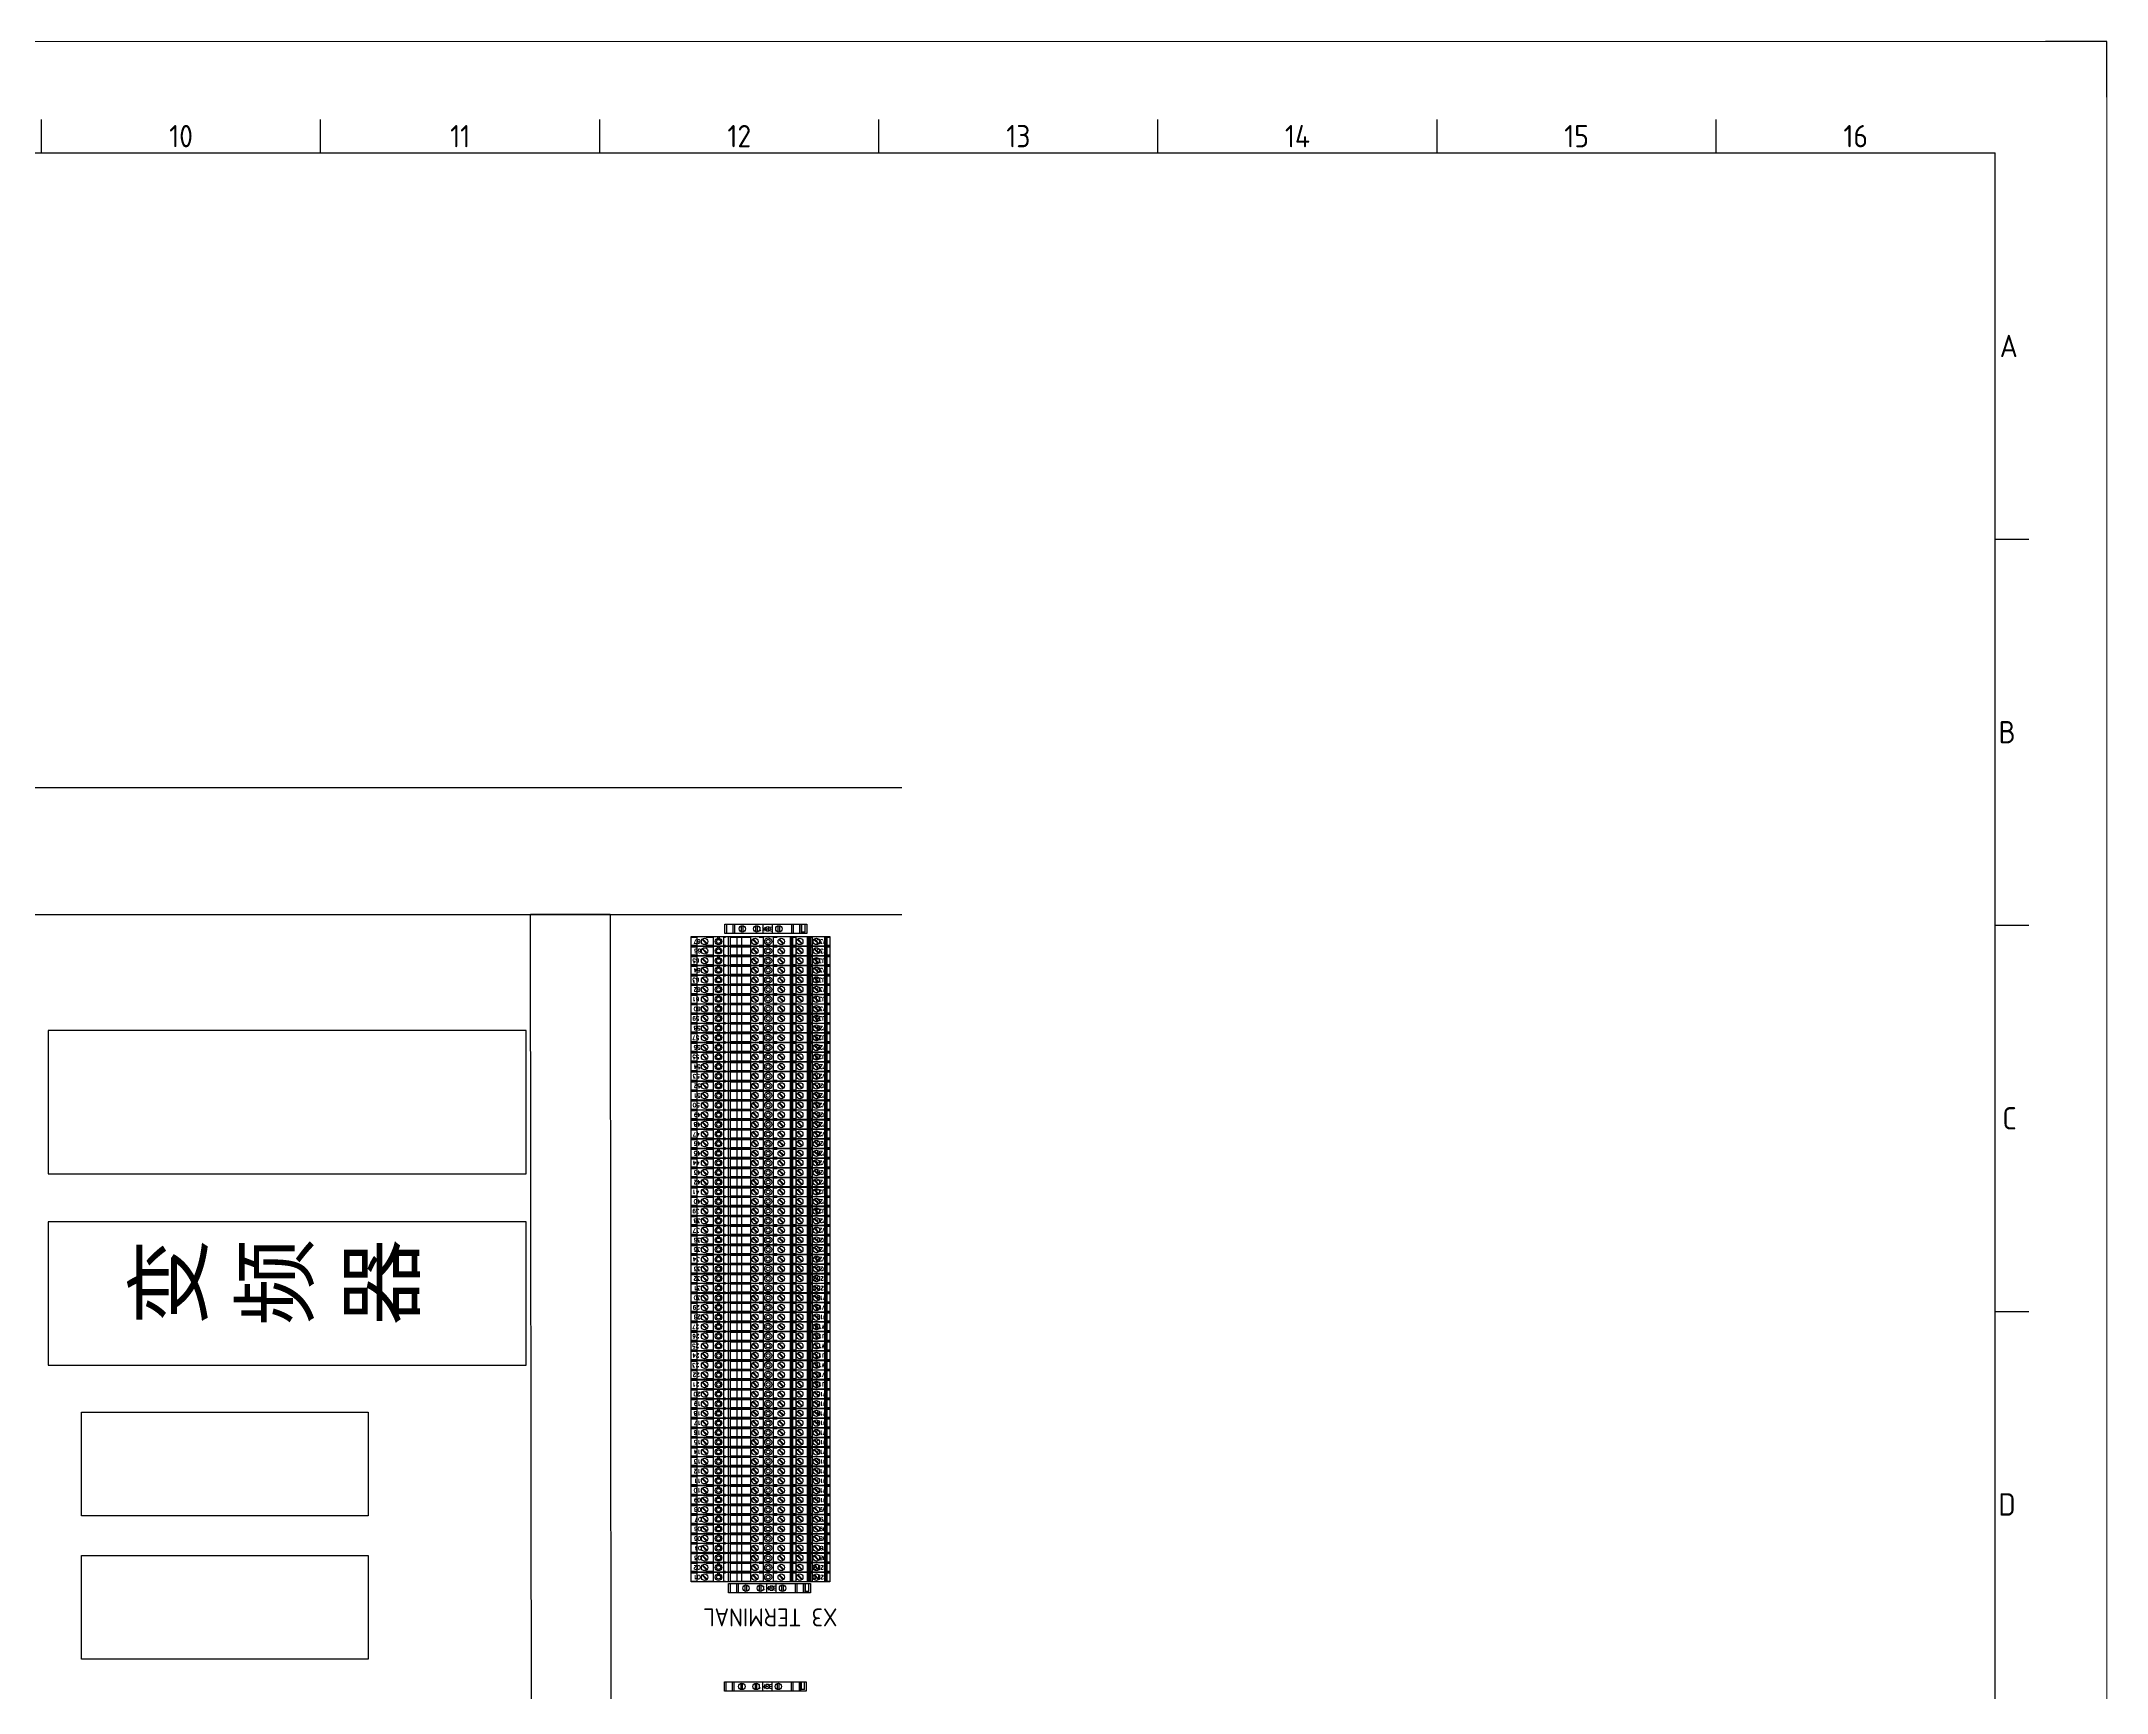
# Model space of a CAD drawing. Header units: inches. Extents: x -128 to 31549, y -2321 to 19035.
# Drawn here: x 3027 to 5102, y -653 to 1005 of the extents above; entities that cross this region are included whole.
import ezdxf
from ezdxf.enums import TextEntityAlignment as Align

# ---------------------------------------------------------------- set-up
doc = ezdxf.new("R2010")
doc.units = ezdxf.units.IN
doc.header["$MEASUREMENT"] = 0
doc.set_wipeout_variables(frame=1)
for name, color, linetype in [('AE_BOR', 1, 'Continuous'), ('PSYMS', 7, 'Continuous'), ('PTAG', 51, 'Continuous'), ('PTERM', 4, 'Continuous')]:
    doc.layers.add(name, color=color, linetype=linetype)
doc.styles.add('WD', font='romans.shx', dxfattribs={"bigfont": 'gbcbig.shx'})
doc.styles.add('WD_IEC', font='ISOCP2.shx', dxfattribs={"width": 0.9, "height": 4, "bigfont": 'gbcbig.shx'})
doc.styles.add('样式 1', font='')
doc.styles.get('样式 1').set_extended_font_data('NSimSun')

# ---------------------------------------------------------------- blocks, each defined once
blk = doc.blocks.new('gb_a1')
for p in [(20, 574), (821, 20)]:
    blk.add_line(p, (821, 574))
at = {"layer": 'AE_BOR', "color": 1, "lineweight": 15}
for p, q in [((0, 594), (841, 594)), ((841, 594), (841, 0))]:
    blk.add_line(p, q, dxfattribs=at)
at = {"layer": 'AE_BOR', "lineweight": 30}
for p, q in [((841, 594), (830, 594)), ((841, 584), (841, 594))]:
    blk.add_line(p, q, dxfattribs=at)
at = {"layer": 'AE_BOR'}
for p, q in [((470.5625, 574), (470.5625, 580)), ((520.625, 574), (520.625, 580)), ((570.6875, 574), (570.6875, 580)), ((620.75, 574), (620.75, 580)), ((670.8125, 574), (670.8125, 580)), ((720.875, 574), (720.875, 580)), ((770.9375, 574), (770.9375, 580)), ((821, 504.75), (827, 504.75)), ((821, 435.5), (827, 435.5)), ((821, 366.25), (827, 366.25))]:
    blk.add_line(p, q, dxfattribs=at)
at = {"layer": 'AE_BOR', "style": 'WD_IEC'}
for s, p in [('10', (495.59375, 575)), ('11', (545.65625, 575)), ('12', (595.71875, 575)), ('13', (645.78125, 575)), ('14', (695.84375, 575)), ('15', (745.90625, 575)), ('16', (795.96875, 575))]:
    blk.add_text(s, height=4, dxfattribs=at).set_placement(p, align=Align.CENTER)
for s, p in [('A', (825.04762, 539.375)), ('B', (824.66667, 470.125)), ('C', (824.85714, 400.875)), ('D', (824.66667, 331.625))]:
    blk.add_text(s, height=4, dxfattribs=at).set_placement(p, align=Align.MIDDLE_RIGHT)
blk = doc.blocks.new('1011-3jf')
at = {"style": 'WD', "flags": 1}
for tag, height, p in [('INST', 0.125, (0.008, 0.421)), ('ASSYCODE', 0.05, (0, -0.684)), ('FP', 0.05, (0, -0.597)), ('FPT', 0.05, (0.141, -0.597))]:
    blk.add_attdef(tag, text='', height=height, dxfattribs=at).set_placement(p, align=Align.CENTER)
at = {"style": 'WD', "width": 0.8}
for tag, p in [('L02WIRENOL', (-1.749, -0.242)), ('L03WIRENOL', (-1.749, -0.374)), ('WIRENOL', (-1.749, -0.109))]:
    blk.add_attdef(tag, text='', height=0.1, dxfattribs=at).set_placement(p, align=Align.MIDDLE_RIGHT)
at = {"style": 'WD', "flags": 1}
for tag, p in [('L02PINL', (-1.317, -0.362)), ('L03PINL', (-1.317, -0.427)), ('PINL', (-1.317, -0.296))]:
    blk.add_attdef(tag, text='', height=0.05, dxfattribs=at).set_placement(p, align=Align.MIDDLE_RIGHT)
for tag, p in [('L02TERM', (0, -0.327)), ('L03TERM', (0, -0.459))]:
    blk.add_attdef(tag, text='', height=0.1, dxfattribs=at).set_placement(p, align=Align.MIDDLE_CENTER)
for tag, p in [('PINR', (1.318, -0.296)), ('L02PINR', (1.318, -0.362)), ('L03PINR', (1.318, -0.427))]:
    blk.add_attdef(tag, text='', height=0.05, dxfattribs=at).set_placement(p, align=Align.MIDDLE_LEFT)
at = {"style": 'WD', "width": 0.8}
for tag, p in [('WIRENOR', (1.75, -0.109)), ('L02WIRENOR', (1.75, -0.242)), ('L03WIRENOR', (1.75, -0.374))]:
    blk.add_attdef(tag, text='', height=0.1, dxfattribs=at).set_placement(p, align=Align.MIDDLE_LEFT)
blk.add_wipeout([(1.714, 0), (1.714, -0.238), (-1.714, -0.238), (-1.714, 0)])
for p, q in [((-1.277, -0.238), (-1.277, 0)), ((-1.153, -0.238), (-1.153, 0)), ((-0.872, -0.238), (-0.872, 0)), ((-0.412, -0.015), (-0.412, 0)), ((0.034, -0.015), (0.034, 0)), ((-1.714, -0.015), (-1.585, -0.015)), ((-1.585, -0.223), (-1.714, -0.223)), ((-1.638, -0.223), (-1.638, -0.015)), ((-1.608, -0.223), (-1.608, -0.015)), ((-1.585, -0.223), (-1.585, -0.015)), ((-1.332, -0.182), (-1.444, -0.07)), ((-1.318, -0.168), (-1.43, -0.056)), ((-1.277, -0.015), (-1.153, -0.015)), ((-1.153, -0.223), (-1.277, -0.223)), ((-1.233, -0.223), (-1.233, -0.015)), ((-1.202, -0.223), (-1.202, -0.015)), ((-1.182, -0.223), (-1.182, -0.015)), ((-0.92, -0.182), (-1.032, -0.07)), ((-0.906, -0.168), (-1.018, -0.056)), ((-0.872, -0.015), (-0.734, -0.015)), ((-0.734, -0.223), (-0.872, -0.223)), ((-0.788, -0.223), (-0.788, -0.015)), ((-0.76, -0.223), (-0.76, -0.015)), ((-0.734, -0.223), (-0.734, -0.015)), ((-0.465, -0.182), (-0.577, -0.07)), ((-0.451, -0.168), (-0.563, -0.056)), ((-0.412, -0.015), (-0.312, -0.015)), ((-0.412, -0.238), (-0.412, -0.223)), ((-0.312, -0.223), (-0.412, -0.223)), ((-0.312, -0.223), (-0.312, -0.015)), ((-0.067, -0.223), (-0.067, -0.015)), ((-0.067, -0.015), (0.034, -0.015)), ((0.034, -0.015), (-0.067, -0.015)), ((-0.067, -0.223), (0.034, -0.223)), ((0.034, -0.223), (-0.067, -0.223)), ((0.034, -0.238), (0.034, -0.223)), ((0.185, -0.182), (0.073, -0.07)), ((0.199, -0.168), (0.087, -0.056)), ((0.244, -0.223), (0.244, -0.015)), ((0.244, -0.015), (0.751, -0.015)), ((0.751, -0.223), (0.244, -0.223)), ((0.47, -0.223), (0.47, -0.015)), ((0.588, -0.223), (0.588, -0.015)), ((0.751, -0.238), (0.751, 0)), ((0.803, -0.238), (0.803, 0)), ((0.867, -0.015), (0.867, 0)), ((0.867, -0.015), (0.911, -0.015)), ((0.911, -0.223), (0.867, -0.223)), ((0.867, -0.238), (0.867, -0.223)), ((0.911, -0.223), (0.911, -0.015)), ((1.018, -0.238), (1.018, -0.196)), ((1.06, -0.238), (1.06, -0.196)), ((1.173, -0.223), (1.173, -0.015)), ((1.173, -0.015), (1.354, -0.015)), ((1.354, -0.223), (1.173, -0.223)), ((1.431, -0.182), (1.319, -0.07)), ((1.445, -0.168), (1.333, -0.056)), ((1.354, -0.015), (1.354, 0)), ((1.354, -0.238), (1.354, -0.223)), ((1.572, -0.223), (1.572, -0.015)), ((1.572, -0.015), (1.714, -0.015)), ((1.714, -0.223), (1.572, -0.223))]:
    blk.add_line(p, q)
blk.add_lwpolyline([(1.714, 0), (1.714, -0.238), (-1.714, -0.238), (-1.714, 0)], close=True)
for centre, radius in [((-1.381, -0.119), 0.08), ((-0.969, -0.119), 0.08), ((-0.514, -0.119), 0.08), ((-0.189, -0.119), 0.0875), ((-0.189, -0.119), 0.049), ((0.136, -0.119), 0.08), ((1.038, -0.119), 0.08), ((1.038, -0.119), 0.049), ((1.382, -0.119), 0.08)]:
    blk.add_circle(centre, radius)
at = {"style": 'WD', "flags": 1}
for tag, height, p in [('P_TAGSTRIP', 0.125, (0.008, 0.068)), ('LOC', 0.125, (0.008, 0.245)), ('WDBLKNAM', 0.05, (0, -0.525)), ('MFG', 0.05, (0, -0.382)), ('CAT', 0.05, (0, -0.454))]:
    blk.add_attdef(tag, text='', height=height, dxfattribs=at).set_placement(p, align=Align.CENTER)
at = {"style": 'WD'}
for tag in ['WIRENO', 'TERM']:
    blk.add_attdef(tag, text='', height=0.1, dxfattribs=at).set_placement((0, -0.119), align=Align.MIDDLE_CENTER)
blk = doc.blocks.new('VDIN7029')
for p, q in [((-17.5, 139.9), (17.5, 139.9)), ((-17.5, 0), (-17.5, 139.9)), ((-12.4, 0), (-12.4, 139.9)), ((12.4, 0), (12.4, 139.9)), ((17.5, 0), (17.5, 139.9)), ((-2.5, 121.5), (-2.5, 128.4)), ((2.5, 121.5), (2.5, 128.4)), ((-2.5, 71.5), (-2.5, 78.4)), ((2.5, 71.5), (2.5, 78.4)), ((-2.5, 21.4), (-2.5, 28.3)), ((2.5, 21.4), (2.5, 28.3)), ((-17.5, 0), (17.5, 0))]:
    blk.add_line(p, q)
for centre, start_param, end_param in [((0, 128.4), 4.712386, 7.853986), ((0, 121.5), 1.570796, 4.712386), ((0, 78.4), 4.712386, 7.853986), ((0, 71.5), 1.570796, 4.712386), ((0, 28.3), 4.712386, 7.853986), ((0, 21.4), 1.570796, 4.712386)]:
    blk.add_ellipse(centre, major_axis=(0, 2.77), ratio=0.917668, start_param=start_param, end_param=end_param)
for p in [(0, 125), (0, 74.9), (0, 24.9)]:
    blk.add_point(p)
blk = doc.blocks.new('M4-63A')
at = {"style": 'WD', "flags": 1}
for tag, height, p in [('INST', 0.125, (0.008, 0.421)), ('FP', 0.05, (0.005, -0.544)), ('FPT', 0.05, (0.146, -0.544)), ('ASSYCODE', 0.05, (0.005, -0.628))]:
    blk.add_attdef(tag, text='', height=height, dxfattribs=at).set_placement(p, align=Align.CENTER)
blk.add_wipeout([(-1.012, 0), (1.012, 0), (1.012, -0.236), (-1.012, -0.236)])
for p, q in [((-1.012, -0.236), (-1.012, 0)), ((-1.012, 0), (1.012, 0)), ((1.012, -0.236), (-1.012, -0.236)), ((1.012, 0), (1.012, -0.236))]:
    blk.add_line(p, q)
at = {"linetype": 'Continuous'}
for p, q in [((-0.874, -0.236), (-0.874, 0)), ((-0.874, -0.236), (-0.874, 0)), ((-0.835, -0.236), (-0.835, 0)), ((-0.678, -0.236), (-0.678, 0)), ((-0.639, -0.236), (-0.639, 0)), ((-0.167, 0), (-0.167, -0.236)), ((0.069, -0.236), (0.069, 0)), ((-0.973, -0.039), (-0.973, -0.236)), ((-0.973, -0.039), (-0.894, -0.039)), ((-0.894, -0.039), (-0.894, -0.236)), ((-0.344, -0.042), (-0.344, -0.194)), ((-0.305, -0.042), (-0.305, -0.194)), ((0.206, -0.042), (0.206, -0.194)), ((0.246, -0.042), (0.246, -0.194)), ((0.56, -0.042), (0.56, -0.194)), ((0.599, -0.042), (0.599, -0.194)), ((0.776, -0.236), (0.776, 0)), ((0.815, -0.236), (0.815, 0)), ((0.973, -0.236), (0.973, 0))]:
    blk.add_line(p, q, dxfattribs=at)
for centre, radius in [((-0.324, -0.118), 0.0786), ((-0.049, -0.118), 0.059), ((0.226, -0.118), 0.0786), ((0.58, -0.118), 0.0786)]:
    blk.add_circle(centre, radius, dxfattribs=at)
at = {"style": 'WD', "flags": 1}
for tag, height, p in [('P_TAGSTRIP', 0.125, (0.008, 0.068)), ('LOC', 0.125, (0.008, 0.245)), ('WDBLKNAM', 0.05, (0.005, -0.473)), ('MFG', 0.05, (0.005, -0.33)), ('CAT', 0.05, (0.005, -0.401))]:
    blk.add_attdef(tag, text='', height=height, dxfattribs=at).set_placement(p, align=Align.CENTER)
at = {"style": 'WD', "width": 0.8}
blk.add_attdef('WIRENOL', text='', height=0.1, dxfattribs=at).set_placement((-1.082, -0.118), align=Align.MIDDLE_RIGHT)
at = {"style": 'WD', "flags": 1}
blk.add_attdef('TERMDESCL', text='', height=0.05, dxfattribs=at).set_placement((-1.079, -0.233), align=Align.MIDDLE_RIGHT)
at = {"style": 'WD'}
for tag in ['WIRENO', 'TERM']:
    blk.add_attdef(tag, text='', height=0.1, dxfattribs=at).set_placement((0, -0.118), align=Align.MIDDLE_CENTER)
at = {"style": 'WD', "flags": 1}
blk.add_attdef('TERMDESCR', text='', height=0.05, dxfattribs=at).set_placement((1.082, -0.233), align=Align.MIDDLE_LEFT)
at = {"style": 'WD', "width": 0.8}
blk.add_attdef('WIRENOR', text='', height=0.1, dxfattribs=at).set_placement((1.082, -0.118), align=Align.MIDDLE_LEFT)
blk = doc.blocks.new('ADF')
at = {"color": 3}
for p, q in [((3590.2, -125), (4530.1, -124.1)), ((3590.2, -174.7), (3590.2, -125)), ((4530.1, -124.1), (4530.1, -174.1)), ((4530.1, -174.1), (3590.2, -174.7))]:
    blk.add_line(p, q, dxfattribs=at)
blk = doc.blocks.new('11')
at = {"color": 3}
blk.add_line((4610, 375.7), (4610, -1324.3), dxfattribs=at)
at = {"color": 0}
for p, q in [((4247.4, -788.4), (4247.4, -1088.4)), ((4337.4, -788.4), (4247.4, -788.4)), ((4337.4, -1088.4), (4337.4, -788.4)), ((4367.4, -788.4), (4367.4, -1088.4)), ((4457.4, -788.4), (4367.4, -788.4)), ((4457.4, -1088.4), (4457.4, -788.4)), ((4062.8, -809.3), (4127.8, -809.3)), ((4062.8, -989.3), (4062.8, -809.3)), ((4127.8, -809.3), (4127.8, -989.3)), ((4152.8, -809.3), (4217.8, -809.3)), ((4152.8, -989.3), (4152.8, -809.3)), ((4217.8, -809.3), (4217.8, -989.3)), ((4127.8, -989.3), (4062.8, -989.3)), ((4217.8, -989.3), (4152.8, -989.3)), ((4247.4, -1088.4), (4337.4, -1088.4)), ((4367.4, -1088.4), (4457.4, -1088.4))]:
    blk.add_line(p, q, dxfattribs=at)
at = {"color": 3}
blk.add_blockref('ADF', (0.3, -967.2), dxfattribs=at)
at = {"color": 0}
ref = blk.add_blockref('1011-3jf', (4111.3, -1235.6), dxfattribs=dict(at, xscale=25.39999999999964, yscale=25.39999999999964, zscale=25.4, rotation=90))
ref.add_attrib('TERM', 'BZ11                                     01', dxfattribs={"layer": 'PTERM', "height": 2.54, "rotation": 90, "style": 'WD'}).set_placement((4114.3, -1235.6), align=Align.MIDDLE_CENTER)
ref = blk.add_blockref('M4-63A', (4042.7, -1238.6), dxfattribs=dict(at, xscale=25.39999999999964, yscale=25.39999999999964, zscale=25.4, rotation=90))
ref.add_attrib('TERM', 'BRK1', dxfattribs={"layer": 'PTERM', "height": 2.54, "rotation": 90, "style": 'WD'}).set_placement((4045.7, -1238.6), align=Align.MIDDLE_CENTER)
at = {"layer": 'PSYMS', "color": 0}
ref = blk.add_blockref('VDIN7029', (4511.9, -1237.6), dxfattribs=dict(at, rotation=90))
ref.add_attrib('P_TAG1', '+MC-DR1', dxfattribs={"layer": 'PTAG', "height": 0.125, "rotation": 90, "style": 'WD_IEC'}).set_placement((4442, -1237.6), align=Align.CENTER)
at = {"color": 0, "style": 'WD_IEC'}
blk.add_text('X3 TERMINAL', height=11.25, rotation=90, dxfattribs=at).set_placement((4094.7, -1283.9))
at = {"color": 0, "insert": (4272.2, -844.1), "char_height": 40, "width": 57.098, "attachment_point": 1, "style": '样式 1'}
blk.add_mtext('{\\fSimSun|b0|i0|c134|p2;变频器}', dxfattribs=at)
at = {"color": 0}
ref = blk.add_blockref('1011-3jf', (4117.4, -1235.6), dxfattribs=dict(at, xscale=25.39999999999964, yscale=25.39999999999964, zscale=25.4, rotation=90))
ref.add_attrib('TERM', 'BZ12                                     02', dxfattribs={"layer": 'PTERM', "height": 2.54, "rotation": 90, "style": 'WD'}).set_placement((4120.4, -1235.6), align=Align.MIDDLE_CENTER)
ref = blk.add_blockref('M4-63A', (4104.4, -1241.2), dxfattribs=dict(at, xscale=25.39999999999964, yscale=25.39999999999964, zscale=25.4, rotation=90))
ref.add_attrib('TERM', 'BRK1', dxfattribs={"layer": 'PTERM', "height": 2.54, "rotation": 90, "style": 'WD'}).set_placement((4107.4, -1241.2), align=Align.MIDDLE_CENTER)
ref = blk.add_blockref('M4-63A', (4518.2, -1238.9), dxfattribs=dict(at, xscale=25.39999999999964, yscale=25.39999999999964, zscale=25.4, rotation=90))
ref.add_attrib('TERM', 'BRK1', dxfattribs={"layer": 'PTERM', "height": 2.54, "rotation": 90, "style": 'WD'}).set_placement((4521.1, -1238.9), align=Align.MIDDLE_CENTER)
at = {"color": 3}
blk.add_line((4530, 375.7), (4530.3, -1324.3), dxfattribs=at)
at = {"color": 0}
ref = blk.add_blockref('1011-3jf', (4123.4, -1235.6), dxfattribs=dict(at, xscale=25.39999999999964, yscale=25.39999999999964, zscale=25.4, rotation=90))
ref.add_attrib('TERM', 'U8                                       03', dxfattribs={"layer": 'PTERM', "height": 2.54, "rotation": 90, "style": 'WD'}).set_placement((4126.4, -1235.6), align=Align.MIDDLE_CENTER)
ref = blk.add_blockref('1011-3jf', (4129.5, -1235.6), dxfattribs=dict(at, xscale=25.39999999999964, yscale=25.39999999999964, zscale=25.4, rotation=90))
ref.add_attrib('TERM', 'V8                                       04', dxfattribs={"layer": 'PTERM', "height": 2.54, "rotation": 90, "style": 'WD'}).set_placement((4132.5, -1235.6), align=Align.MIDDLE_CENTER)
ref = blk.add_blockref('1011-3jf', (4135.5, -1235.6), dxfattribs=dict(at, xscale=25.39999999999964, yscale=25.39999999999964, zscale=25.4, rotation=90))
ref.add_attrib('TERM', 'W8                                       05', dxfattribs={"layer": 'PTERM', "height": 2.54, "rotation": 90, "style": 'WD'}).set_placement((4138.5, -1235.6), align=Align.MIDDLE_CENTER)
ref = blk.add_blockref('1011-3jf', (4141.5, -1235.6), dxfattribs=dict(at, xscale=25.39999999999964, yscale=25.39999999999964, zscale=25.4, rotation=90))
ref.add_attrib('TERM', 'U9                                       06', dxfattribs={"layer": 'PTERM', "height": 2.54, "rotation": 90, "style": 'WD'}).set_placement((4144.6, -1235.6), align=Align.MIDDLE_CENTER)
ref = blk.add_blockref('1011-3jf', (4147.6, -1235.6), dxfattribs=dict(at, xscale=25.39999999999964, yscale=25.39999999999964, zscale=25.4, rotation=90))
ref.add_attrib('TERM', 'V9                                       07', dxfattribs={"layer": 'PTERM', "height": 2.54, "rotation": 90, "style": 'WD'}).set_placement((4150.6, -1235.6), align=Align.MIDDLE_CENTER)
ref = blk.add_blockref('1011-3jf', (4153.6, -1235.6), dxfattribs=dict(at, xscale=25.39999999999964, yscale=25.39999999999964, zscale=25.4, rotation=90))
ref.add_attrib('TERM', 'W9                                       08', dxfattribs={"layer": 'PTERM', "height": 2.54, "rotation": 90, "style": 'WD'}).set_placement((4156.7, -1235.6), align=Align.MIDDLE_CENTER)
ref = blk.add_blockref('1011-3jf', (4159.7, -1235.6), dxfattribs=dict(at, xscale=25.39999999999964, yscale=25.39999999999964, zscale=25.4, rotation=90))
ref.add_attrib('TERM', 'U10                                      09', dxfattribs={"layer": 'PTERM', "height": 2.54, "rotation": 90, "style": 'WD'}).set_placement((4162.7, -1235.6), align=Align.MIDDLE_CENTER)
ref = blk.add_blockref('1011-3jf', (4165.7, -1235.6), dxfattribs=dict(at, xscale=25.39999999999964, yscale=25.39999999999964, zscale=25.4, rotation=90))
ref.add_attrib('TERM', 'W10                                      10', dxfattribs={"layer": 'PTERM', "height": 2.54, "rotation": 90, "style": 'WD'}).set_placement((4168.8, -1235.6), align=Align.MIDDLE_CENTER)
ref = blk.add_blockref('1011-3jf', (4171.8, -1235.6), dxfattribs=dict(at, xscale=25.39999999999964, yscale=25.39999999999964, zscale=25.4, rotation=90))
ref.add_attrib('TERM', 'U11                                      11', dxfattribs={"layer": 'PTERM', "height": 2.54, "rotation": 90, "style": 'WD'}).set_placement((4174.8, -1235.6), align=Align.MIDDLE_CENTER)
ref = blk.add_blockref('1011-3jf', (4177.8, -1235.6), dxfattribs=dict(at, xscale=25.39999999999964, yscale=25.39999999999964, zscale=25.4, rotation=90))
ref.add_attrib('TERM', 'W11                                      12', dxfattribs={"layer": 'PTERM', "height": 2.54, "rotation": 90, "style": 'WD'}).set_placement((4180.8, -1235.6), align=Align.MIDDLE_CENTER)
ref = blk.add_blockref('1011-3jf', (4183.9, -1235.6), dxfattribs=dict(at, xscale=25.39999999999964, yscale=25.39999999999964, zscale=25.4, rotation=90))
ref.add_attrib('TERM', 'U12                                      13', dxfattribs={"layer": 'PTERM', "height": 2.54, "rotation": 90, "style": 'WD'}).set_placement((4186.9, -1235.6), align=Align.MIDDLE_CENTER)
ref = blk.add_blockref('1011-3jf', (4189.9, -1235.6), dxfattribs=dict(at, xscale=25.39999999999964, yscale=25.39999999999964, zscale=25.4, rotation=90))
ref.add_attrib('TERM', 'W12                                      14', dxfattribs={"layer": 'PTERM', "height": 2.54, "rotation": 90, "style": 'WD'}).set_placement((4192.9, -1235.6), align=Align.MIDDLE_CENTER)
ref = blk.add_blockref('1011-3jf', (4196, -1235.6), dxfattribs=dict(at, xscale=25.39999999999964, yscale=25.39999999999964, zscale=25.4, rotation=90))
ref.add_attrib('TERM', 'U13                                      15', dxfattribs={"layer": 'PTERM', "height": 2.54, "rotation": 90, "style": 'WD'}).set_placement((4199, -1235.6), align=Align.MIDDLE_CENTER)
ref = blk.add_blockref('1011-3jf', (4202, -1235.6), dxfattribs=dict(at, xscale=25.39999999999964, yscale=25.39999999999964, zscale=25.4, rotation=90))
ref.add_attrib('TERM', 'W13                                      16', dxfattribs={"layer": 'PTERM', "height": 2.54, "rotation": 90, "style": 'WD'}).set_placement((4205, -1235.6), align=Align.MIDDLE_CENTER)
ref = blk.add_blockref('1011-3jf', (4208, -1235.6), dxfattribs=dict(at, xscale=25.39999999999964, yscale=25.39999999999964, zscale=25.4, rotation=90))
ref.add_attrib('TERM', 'U14                                      17', dxfattribs={"layer": 'PTERM', "height": 2.54, "rotation": 90, "style": 'WD'}).set_placement((4211.1, -1235.6), align=Align.MIDDLE_CENTER)
ref = blk.add_blockref('1011-3jf', (4214.1, -1235.6), dxfattribs=dict(at, xscale=25.39999999999964, yscale=25.39999999999964, zscale=25.4, rotation=90))
ref.add_attrib('TERM', 'W14                                      18', dxfattribs={"layer": 'PTERM', "height": 2.54, "rotation": 90, "style": 'WD'}).set_placement((4217.1, -1235.6), align=Align.MIDDLE_CENTER)
ref = blk.add_blockref('1011-3jf', (4220.1, -1235.6), dxfattribs=dict(at, xscale=25.39999999999964, yscale=25.39999999999964, zscale=25.4, rotation=90))
ref.add_attrib('TERM', 'U15                                      19', dxfattribs={"layer": 'PTERM', "height": 2.54, "rotation": 90, "style": 'WD'}).set_placement((4223.2, -1235.6), align=Align.MIDDLE_CENTER)
ref = blk.add_blockref('1011-3jf', (4226.2, -1235.6), dxfattribs=dict(at, xscale=25.39999999999964, yscale=25.39999999999964, zscale=25.4, rotation=90))
ref.add_attrib('TERM', ' W15                                      20 ', dxfattribs={"layer": 'PTERM', "height": 2.54, "rotation": 90, "style": 'WD'}).set_placement((4229.2, -1235.6), align=Align.MIDDLE_CENTER)
ref = blk.add_blockref('1011-3jf', (4232.2, -1235.6), dxfattribs=dict(at, xscale=25.39999999999964, yscale=25.39999999999964, zscale=25.4, rotation=90))
ref.add_attrib('TERM', ' U16                                      21', dxfattribs={"layer": 'PTERM', "height": 2.54, "rotation": 90, "style": 'WD'}).set_placement((4235.3, -1235.6), align=Align.MIDDLE_CENTER)
ref = blk.add_blockref('1011-3jf', (4238.3, -1235.6), dxfattribs=dict(at, xscale=25.39999999999964, yscale=25.39999999999964, zscale=25.4, rotation=90))
ref.add_attrib('TERM', ' V16                                      22', dxfattribs={"layer": 'PTERM', "height": 2.54, "rotation": 90, "style": 'WD'}).set_placement((4241.3, -1235.6), align=Align.MIDDLE_CENTER)
ref = blk.add_blockref('1011-3jf', (4244.3, -1235.6), dxfattribs=dict(at, xscale=25.39999999999964, yscale=25.39999999999964, zscale=25.4, rotation=90))
ref.add_attrib('TERM', ' W16                                      23', dxfattribs={"layer": 'PTERM', "height": 2.54, "rotation": 90, "style": 'WD'}).set_placement((4247.3, -1235.6), align=Align.MIDDLE_CENTER)
ref = blk.add_blockref('1011-3jf', (4250.4, -1235.6), dxfattribs=dict(at, xscale=25.39999999999964, yscale=25.39999999999964, zscale=25.4, rotation=90))
ref.add_attrib('TERM', ' U17                                      24', dxfattribs={"layer": 'PTERM', "height": 2.54, "rotation": 90, "style": 'WD'}).set_placement((4253.4, -1235.6), align=Align.MIDDLE_CENTER)
ref = blk.add_blockref('1011-3jf', (4256.4, -1235.6), dxfattribs=dict(at, xscale=25.39999999999964, yscale=25.39999999999964, zscale=25.4, rotation=90))
ref.add_attrib('TERM', ' W17                                      25', dxfattribs={"layer": 'PTERM', "height": 2.54, "rotation": 90, "style": 'WD'}).set_placement((4259.4, -1235.6), align=Align.MIDDLE_CENTER)
ref = blk.add_blockref('1011-3jf', (4262.5, -1235.6), dxfattribs=dict(at, xscale=25.39999999999964, yscale=25.39999999999964, zscale=25.4, rotation=90))
ref.add_attrib('TERM', ' U18                                      26', dxfattribs={"layer": 'PTERM', "height": 2.54, "rotation": 90, "style": 'WD'}).set_placement((4265.5, -1235.6), align=Align.MIDDLE_CENTER)
ref = blk.add_blockref('1011-3jf', (4268.5, -1235.6), dxfattribs=dict(at, xscale=25.39999999999964, yscale=25.39999999999964, zscale=25.4, rotation=90))
ref.add_attrib('TERM', ' W18                                      27', dxfattribs={"layer": 'PTERM', "height": 2.54, "rotation": 90, "style": 'WD'}).set_placement((4271.5, -1235.6), align=Align.MIDDLE_CENTER)
ref = blk.add_blockref('1011-3jf', (4274.5, -1235.6), dxfattribs=dict(at, xscale=25.39999999999964, yscale=25.39999999999964, zscale=25.4, rotation=90))
ref.add_attrib('TERM', 'U19                                      28', dxfattribs={"layer": 'PTERM', "height": 2.54, "rotation": 90, "style": 'WD'}).set_placement((4277.6, -1235.6), align=Align.MIDDLE_CENTER)
ref = blk.add_blockref('1011-3jf', (4280.6, -1235.6), dxfattribs=dict(at, xscale=25.39999999999964, yscale=25.39999999999964, zscale=25.4, rotation=90))
ref.add_attrib('TERM', ' V19                                      29', dxfattribs={"layer": 'PTERM', "height": 2.54, "rotation": 90, "style": 'WD'}).set_placement((4283.6, -1235.6), align=Align.MIDDLE_CENTER)
ref = blk.add_blockref('1011-3jf', (4286.6, -1235.6), dxfattribs=dict(at, xscale=25.39999999999964, yscale=25.39999999999964, zscale=25.4, rotation=90))
ref.add_attrib('TERM', 'W19                                      30', dxfattribs={"layer": 'PTERM', "height": 2.54, "rotation": 90, "style": 'WD'}).set_placement((4289.7, -1235.6), align=Align.MIDDLE_CENTER)
ref = blk.add_blockref('1011-3jf', (4292.7, -1235.6), dxfattribs=dict(at, xscale=25.39999999999964, yscale=25.39999999999964, zscale=25.4, rotation=90))
ref.add_attrib('TERM', 'BZ31                                     31', dxfattribs={"layer": 'PTERM', "height": 2.54, "rotation": 90, "style": 'WD'}).set_placement((4295.7, -1235.6), align=Align.MIDDLE_CENTER)
ref = blk.add_blockref('1011-3jf', (4298.7, -1235.6), dxfattribs=dict(at, xscale=25.39999999999964, yscale=25.39999999999964, zscale=25.4, rotation=90))
ref.add_attrib('TERM', 'BZ32                                     32', dxfattribs={"layer": 'PTERM', "height": 2.54, "rotation": 90, "style": 'WD'}).set_placement((4301.7, -1235.6), align=Align.MIDDLE_CENTER)
ref = blk.add_blockref('1011-3jf', (4304.8, -1235.6), dxfattribs=dict(at, xscale=25.39999999999964, yscale=25.39999999999964, zscale=25.4, rotation=90))
ref.add_attrib('TERM', 'U20                                      33', dxfattribs={"layer": 'PTERM', "height": 2.54, "rotation": 90, "style": 'WD'}).set_placement((4307.8, -1235.6), align=Align.MIDDLE_CENTER)
ref = blk.add_blockref('1011-3jf', (4310.8, -1235.6), dxfattribs=dict(at, xscale=25.39999999999964, yscale=25.39999999999964, zscale=25.4, rotation=90))
ref.add_attrib('TERM', ' V20                                      34', dxfattribs={"layer": 'PTERM', "height": 2.54, "rotation": 90, "style": 'WD'}).set_placement((4313.8, -1235.6), align=Align.MIDDLE_CENTER)
ref = blk.add_blockref('1011-3jf', (4316.9, -1235.6), dxfattribs=dict(at, xscale=25.39999999999964, yscale=25.39999999999964, zscale=25.4, rotation=90))
ref.add_attrib('TERM', 'W20                                      35', dxfattribs={"layer": 'PTERM', "height": 2.54, "rotation": 90, "style": 'WD'}).set_placement((4319.9, -1235.6), align=Align.MIDDLE_CENTER)
ref = blk.add_blockref('1011-3jf', (4322.9, -1235.6), dxfattribs=dict(at, xscale=25.39999999999964, yscale=25.39999999999964, zscale=25.4, rotation=90))
ref.add_attrib('TERM', 'U21                                      36', dxfattribs={"layer": 'PTERM', "height": 2.54, "rotation": 90, "style": 'WD'}).set_placement((4325.9, -1235.6), align=Align.MIDDLE_CENTER)
ref = blk.add_blockref('1011-3jf', (4329, -1235.6), dxfattribs=dict(at, xscale=25.39999999999964, yscale=25.39999999999964, zscale=25.4, rotation=90))
ref.add_attrib('TERM', ' V21                                      37', dxfattribs={"layer": 'PTERM', "height": 2.54, "rotation": 90, "style": 'WD'}).set_placement((4332, -1235.6), align=Align.MIDDLE_CENTER)
ref = blk.add_blockref('1011-3jf', (4335, -1235.6), dxfattribs=dict(at, xscale=25.39999999999964, yscale=25.39999999999964, zscale=25.4, rotation=90))
ref.add_attrib('TERM', 'W21                                      38', dxfattribs={"layer": 'PTERM', "height": 2.54, "rotation": 90, "style": 'WD'}).set_placement((4338, -1235.6), align=Align.MIDDLE_CENTER)
ref = blk.add_blockref('1011-3jf', (4341, -1235.6), dxfattribs=dict(at, xscale=25.39999999999964, yscale=25.39999999999964, zscale=25.4, rotation=90))
ref.add_attrib('TERM', ' U22                                      39', dxfattribs={"layer": 'PTERM', "height": 2.54, "rotation": 90, "style": 'WD'}).set_placement((4344.1, -1235.6), align=Align.MIDDLE_CENTER)
ref = blk.add_blockref('1011-3jf', (4347.1, -1235.6), dxfattribs=dict(at, xscale=25.39999999999964, yscale=25.39999999999964, zscale=25.4, rotation=90))
ref.add_attrib('TERM', 'W22                                      40', dxfattribs={"layer": 'PTERM', "height": 2.54, "rotation": 90, "style": 'WD'}).set_placement((4350.1, -1235.6), align=Align.MIDDLE_CENTER)
ref = blk.add_blockref('1011-3jf', (4353.1, -1235.6), dxfattribs=dict(at, xscale=25.39999999999964, yscale=25.39999999999964, zscale=25.4, rotation=90))
ref.add_attrib('TERM', ' U23                                      41', dxfattribs={"layer": 'PTERM', "height": 2.54, "rotation": 90, "style": 'WD'}).set_placement((4356.2, -1235.6), align=Align.MIDDLE_CENTER)
ref = blk.add_blockref('1011-3jf', (4359.2, -1235.6), dxfattribs=dict(at, xscale=25.39999999999964, yscale=25.39999999999964, zscale=25.4, rotation=90))
ref.add_attrib('TERM', 'W23                                      42', dxfattribs={"layer": 'PTERM', "height": 2.54, "rotation": 90, "style": 'WD'}).set_placement((4362.2, -1235.6), align=Align.MIDDLE_CENTER)
ref = blk.add_blockref('1011-3jf', (4365.2, -1235.6), dxfattribs=dict(at, xscale=25.39999999999964, yscale=25.39999999999964, zscale=25.4, rotation=90))
ref.add_attrib('TERM', 'U24                                      43', dxfattribs={"layer": 'PTERM', "height": 2.54, "rotation": 90, "style": 'WD'}).set_placement((4368.2, -1235.6), align=Align.MIDDLE_CENTER)
ref = blk.add_blockref('1011-3jf', (4371.3, -1235.6), dxfattribs=dict(at, xscale=25.39999999999964, yscale=25.39999999999964, zscale=25.4, rotation=90))
ref.add_attrib('TERM', ' V24                                      44', dxfattribs={"layer": 'PTERM', "height": 2.54, "rotation": 90, "style": 'WD'}).set_placement((4374.3, -1235.6), align=Align.MIDDLE_CENTER)
ref = blk.add_blockref('1011-3jf', (4377.3, -1235.6), dxfattribs=dict(at, xscale=25.39999999999964, yscale=25.39999999999964, zscale=25.4, rotation=90))
ref.add_attrib('TERM', 'W24                                      45', dxfattribs={"layer": 'PTERM', "height": 2.54, "rotation": 90, "style": 'WD'}).set_placement((4380.3, -1235.6), align=Align.MIDDLE_CENTER)
ref = blk.add_blockref('1011-3jf', (4383.4, -1235.6), dxfattribs=dict(at, xscale=25.39999999999964, yscale=25.39999999999964, zscale=25.4, rotation=90))
ref.add_attrib('TERM', 'U25                                      46', dxfattribs={"layer": 'PTERM', "height": 2.54, "rotation": 90, "style": 'WD'}).set_placement((4386.4, -1235.6), align=Align.MIDDLE_CENTER)
ref = blk.add_blockref('1011-3jf', (4389.4, -1235.6), dxfattribs=dict(at, xscale=25.39999999999964, yscale=25.39999999999964, zscale=25.4, rotation=90))
ref.add_attrib('TERM', ' V25                                      47', dxfattribs={"layer": 'PTERM', "height": 2.54, "rotation": 90, "style": 'WD'}).set_placement((4392.4, -1235.6), align=Align.MIDDLE_CENTER)
ref = blk.add_blockref('1011-3jf', (4395.4, -1235.6), dxfattribs=dict(at, xscale=25.39999999999964, yscale=25.39999999999964, zscale=25.4, rotation=90))
ref.add_attrib('TERM', 'W25                                      48', dxfattribs={"layer": 'PTERM', "height": 2.54, "rotation": 90, "style": 'WD'}).set_placement((4398.5, -1235.6), align=Align.MIDDLE_CENTER)
ref = blk.add_blockref('1011-3jf', (4401.5, -1235.6), dxfattribs=dict(at, xscale=25.39999999999964, yscale=25.39999999999964, zscale=25.4, rotation=90))
ref.add_attrib('TERM', 'U26                                      49', dxfattribs={"layer": 'PTERM', "height": 2.54, "rotation": 90, "style": 'WD'}).set_placement((4404.5, -1235.6), align=Align.MIDDLE_CENTER)
ref = blk.add_blockref('1011-3jf', (4407.5, -1235.6), dxfattribs=dict(at, xscale=25.39999999999964, yscale=25.39999999999964, zscale=25.4, rotation=90))
ref.add_attrib('TERM', ' V26                                      50', dxfattribs={"layer": 'PTERM', "height": 2.54, "rotation": 90, "style": 'WD'}).set_placement((4410.6, -1235.6), align=Align.MIDDLE_CENTER)
ref = blk.add_blockref('1011-3jf', (4413.6, -1235.6), dxfattribs=dict(at, xscale=25.39999999999964, yscale=25.39999999999964, zscale=25.4, rotation=90))
ref.add_attrib('TERM', 'W26                                      51', dxfattribs={"layer": 'PTERM', "height": 2.54, "rotation": 90, "style": 'WD'}).set_placement((4416.6, -1235.6), align=Align.MIDDLE_CENTER)
ref = blk.add_blockref('1011-3jf', (4419.6, -1235.6), dxfattribs=dict(at, xscale=25.39999999999964, yscale=25.39999999999964, zscale=25.4, rotation=90))
ref.add_attrib('TERM', 'U27                                      52', dxfattribs={"layer": 'PTERM', "height": 2.54, "rotation": 90, "style": 'WD'}).set_placement((4422.7, -1235.6), align=Align.MIDDLE_CENTER)
ref = blk.add_blockref('1011-3jf', (4425.7, -1235.6), dxfattribs=dict(at, xscale=25.39999999999964, yscale=25.39999999999964, zscale=25.4, rotation=90))
ref.add_attrib('TERM', ' V27                                      53', dxfattribs={"layer": 'PTERM', "height": 2.54, "rotation": 90, "style": 'WD'}).set_placement((4428.7, -1235.6), align=Align.MIDDLE_CENTER)
ref = blk.add_blockref('1011-3jf', (4431.7, -1235.6), dxfattribs=dict(at, xscale=25.39999999999964, yscale=25.39999999999964, zscale=25.4, rotation=90))
ref.add_attrib('TERM', 'W27                                      54', dxfattribs={"layer": 'PTERM', "height": 2.54, "rotation": 90, "style": 'WD'}).set_placement((4434.7, -1235.6), align=Align.MIDDLE_CENTER)
ref = blk.add_blockref('1011-3jf', (4437.8, -1235.6), dxfattribs=dict(at, xscale=25.39999999999964, yscale=25.39999999999964, zscale=25.4, rotation=90))
ref.add_attrib('TERM', ' U28                                      55', dxfattribs={"layer": 'PTERM', "height": 2.54, "rotation": 90, "style": 'WD'}).set_placement((4440.8, -1235.6), align=Align.MIDDLE_CENTER)
ref = blk.add_blockref('1011-3jf', (4443.8, -1235.6), dxfattribs=dict(at, xscale=25.39999999999964, yscale=25.39999999999964, zscale=25.4, rotation=90))
ref.add_attrib('TERM', 'W28                                      56', dxfattribs={"layer": 'PTERM', "height": 2.54, "rotation": 90, "style": 'WD'}).set_placement((4446.8, -1235.6), align=Align.MIDDLE_CENTER)
ref = blk.add_blockref('1011-3jf', (4449.9, -1235.6), dxfattribs=dict(at, xscale=25.39999999999964, yscale=25.39999999999964, zscale=25.4, rotation=90))
ref.add_attrib('TERM', ' U29                                      57', dxfattribs={"layer": 'PTERM', "height": 2.54, "rotation": 90, "style": 'WD'}).set_placement((4452.9, -1235.6), align=Align.MIDDLE_CENTER)
ref = blk.add_blockref('1011-3jf', (4455.9, -1235.6), dxfattribs=dict(at, xscale=25.39999999999964, yscale=25.39999999999964, zscale=25.4, rotation=90))
ref.add_attrib('TERM', 'W29                                      58', dxfattribs={"layer": 'PTERM', "height": 2.54, "rotation": 90, "style": 'WD'}).set_placement((4458.9, -1235.6), align=Align.MIDDLE_CENTER)
ref = blk.add_blockref('1011-3jf', (4461.9, -1235.6), dxfattribs=dict(at, xscale=25.39999999999964, yscale=25.39999999999964, zscale=25.4, rotation=90))
ref.add_attrib('TERM', ' U30                                      59', dxfattribs={"layer": 'PTERM', "height": 2.54, "rotation": 90, "style": 'WD'}).set_placement((4465, -1235.6), align=Align.MIDDLE_CENTER)
ref = blk.add_blockref('1011-3jf', (4468, -1235.6), dxfattribs=dict(at, xscale=25.39999999999964, yscale=25.39999999999964, zscale=25.4, rotation=90))
ref.add_attrib('TERM', 'W30                                      60', dxfattribs={"layer": 'PTERM', "height": 2.54, "rotation": 90, "style": 'WD'}).set_placement((4471, -1235.6), align=Align.MIDDLE_CENTER)
ref = blk.add_blockref('1011-3jf', (4474, -1235.6), dxfattribs=dict(at, xscale=25.39999999999964, yscale=25.39999999999964, zscale=25.4, rotation=90))
ref.add_attrib('TERM', ' U31                                      61', dxfattribs={"layer": 'PTERM', "height": 2.54, "rotation": 90, "style": 'WD'}).set_placement((4477.1, -1235.6), align=Align.MIDDLE_CENTER)
ref = blk.add_blockref('1011-3jf', (4480.1, -1235.6), dxfattribs=dict(at, xscale=25.39999999999964, yscale=25.39999999999964, zscale=25.4, rotation=90))
ref.add_attrib('TERM', 'W31                                      62', dxfattribs={"layer": 'PTERM', "height": 2.54, "rotation": 90, "style": 'WD'}).set_placement((4483.1, -1235.6), align=Align.MIDDLE_CENTER)
ref = blk.add_blockref('1011-3jf', (4486.1, -1235.6), dxfattribs=dict(at, xscale=25.39999999999964, yscale=25.39999999999964, zscale=25.4, rotation=90))
ref.add_attrib('TERM', ' U32                                      63', dxfattribs={"layer": 'PTERM', "height": 2.54, "rotation": 90, "style": 'WD'}).set_placement((4489.1, -1235.6), align=Align.MIDDLE_CENTER)
ref = blk.add_blockref('1011-3jf', (4492.2, -1235.6), dxfattribs=dict(at, xscale=25.39999999999964, yscale=25.39999999999964, zscale=25.4, rotation=90))
ref.add_attrib('TERM', 'W32                                      64', dxfattribs={"layer": 'PTERM', "height": 2.54, "rotation": 90, "style": 'WD'}).set_placement((4495.2, -1235.6), align=Align.MIDDLE_CENTER)
ref = blk.add_blockref('1011-3jf', (4498.2, -1235.6), dxfattribs=dict(at, xscale=25.39999999999964, yscale=25.39999999999964, zscale=25.4, rotation=90))
ref.add_attrib('TERM', ' U33                                      65', dxfattribs={"layer": 'PTERM', "height": 2.54, "rotation": 90, "style": 'WD'}).set_placement((4501.2, -1235.6), align=Align.MIDDLE_CENTER)
ref = blk.add_blockref('1011-3jf', (4504.3, -1235.6), dxfattribs=dict(at, xscale=25.39999999999964, yscale=25.39999999999964, zscale=25.4, rotation=90))
ref.add_attrib('TERM', 'V33                                      66', dxfattribs={"layer": 'PTERM', "height": 2.54, "rotation": 90, "style": 'WD'}).set_placement((4507.3, -1235.6), align=Align.MIDDLE_CENTER)
ref = blk.add_blockref('1011-3jf', (4510.3, -1235.6), dxfattribs=dict(at, xscale=25.39999999999964, yscale=25.39999999999964, zscale=25.4, rotation=90))
ref.add_attrib('TERM', 'W33                                      67', dxfattribs={"layer": 'PTERM', "height": 2.54, "rotation": 90, "style": 'WD'}).set_placement((4513.3, -1235.6), align=Align.MIDDLE_CENTER)

msp = doc.modelspace()

# ---------------------------------------------------------------- block references
at = {"color": 0, "xscale": 5.600000000000364, "yscale": 5.599999999999909, "zscale": 5.6}
msp.add_blockref('gb_a1', (392.5, -2321.1), dxfattribs=at)

# ---------------------------------------------------------------- next in the draw order: block references
at = {"color": 3, "xscale": 1.599999999999994, "yscale": 1.599999999999994, "zscale": 1.6, "rotation": 90}
msp.add_blockref('11', (1772.9, -7119.9), dxfattribs=at)

doc.saveas('drawing.dxf')
